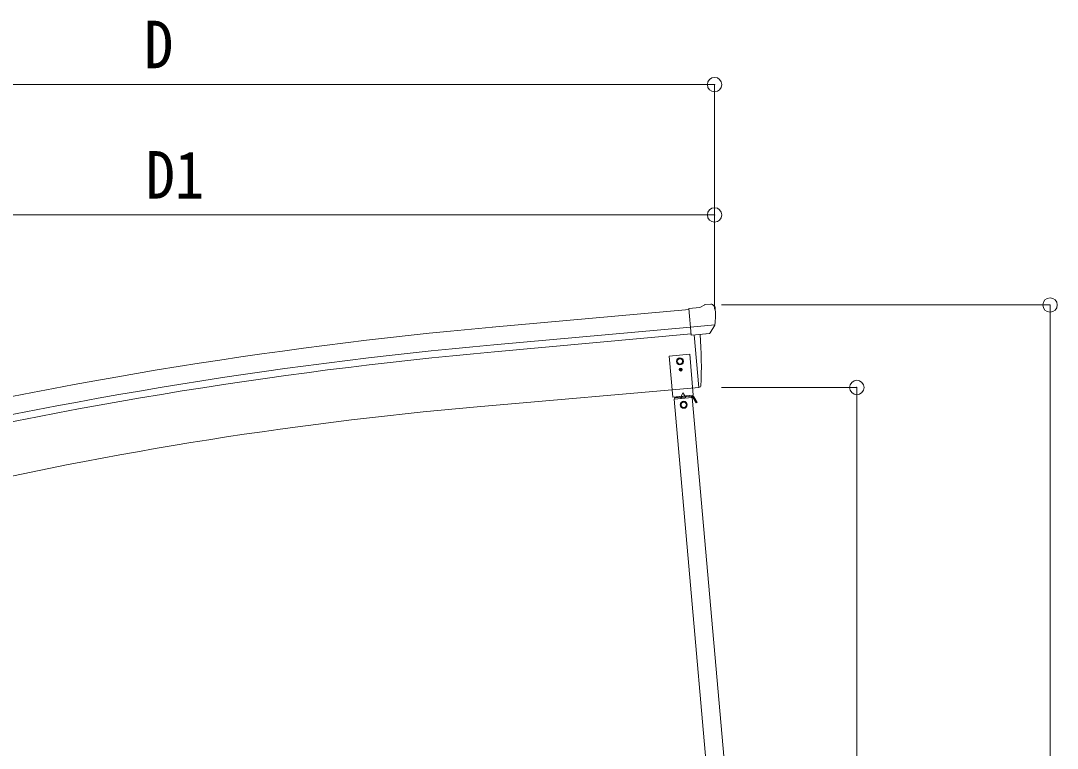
# Model space of a CAD drawing. Units: millimetres at full size, sheet at 1:35; details may follow other scales. Extents: x -9783 to 9892, y -6828 to 6752.
# Drawn here: x -6731 to -4215, y 626 to 2393 of the extents above; entities that cross this region are included whole.
import ezdxf
from ezdxf.enums import TextEntityAlignment as Align

# ---------------------------------------------------------------- set-up
doc = ezdxf.new("R2010")
doc.units = ezdxf.units.MM
doc.header["$LTSCALE"] = 35
doc.header["$PDMODE"] = 32
doc.header["$PDSIZE"] = 35
for name, color, linetype, lineweight in [('0-1_本体', 4, 'Continuous', 9), ('0-2_部品', 7, 'Continuous', 9), ('0-A_寸法', 4, 'Continuous', 9)]:
    doc.layers.add(name, color=color, linetype=linetype, lineweight=lineweight)
doc.styles.add('ＭＳ ゴシック', font='')
doc.styles.get('ＭＳ ゴシック').set_extended_font_data('MS Gothic')

msp = doc.modelspace()

# ---------------------------------------------------------------- linework, layer by layer
at = {"layer": '0-1_本体'}
for p, q in [((-5108.64, 1691.84), (-5586.15, 1648.64)), ((-5104.88, 1648.85), (-5582.26, 1605.65)), ((-5103.41, 1632.07), (-5580.74, 1588.89)), ((-5096.17, 1629.69), (-5085.01, 1502.08)), ((-5622.95, 1455.02), (-5085.01, 1502.08))]:
    msp.add_line(p, q, dxfattribs=at)
for centre, radius, start, end in [((-4590.02, -9361.37), 11054.98, 95.16866, 103.66973), ((-4590.02, -9361.37), 11011.82, 95.16974, 103.66973), ((-4590.02, -9361.37), 10994.98, 95.16974, 103.66973), ((-4799.97, -7951.76), 9442.71, 95.00001, 103.5)]:
    msp.add_arc(centre, radius, start, end, dxfattribs=at)
at = {"layer": '0-2_部品'}
for p, q in [((-5082.26, 1696.29), (-5108.82, 1693.96)), ((-5103.17, 1629.3), (-5108.82, 1693.96)), ((-5082.26, 1696.29), (-5070.54, 1703.06)), ((-5055.63, 1704.64), (-5069.3, 1703.45)), ((-5046.5, 1698.89), (-5051.98, 1703.49)), ((-5045.44, 1696.85), (-5045.32, 1695.51)), ((-5045.96, 1654), (-5104.88, 1648.85)), ((-5057.21, 1634.51), (-5046.28, 1653.45)), ((-5093.2, 1630.18), (-5103.17, 1629.3)), ((-5096.19, 1629.91), (-5085.03, 1502.31)), ((-5059.6, 1633.12), (-5067.3, 1632.44)), ((-5085.03, 1502.31), (-5082.97, 1502.56))]:
    msp.add_line(p, q, dxfattribs=at)
for points in [[(-5045.89, 1654.63), (-5046.17, 1653.65), (-5046.28, 1653.45)], [(-5093.2, 1630.18), (-5092.93, 1630.11), (-5067.56, 1632.33), (-5067.3, 1632.44)]]:
    msp.add_lwpolyline(points, dxfattribs=at)
msp.add_circle((-5130.72, 1565.57), 6.5, dxfattribs=at)
for centre, radius, start, end in [((-5069.04, 1700.46), 3, 95, 120), ((-5055.2, 1699.66), 5, 50.00648, 94.99352), ((-5246.95, 1677.87), 202.4, 353.4085, 5), ((-5978.79, 1558.12), 900, 356.63919, 4.64986), ((-5083.34, 1505.54), 3, 277, 356.63919)]:
    msp.add_arc(centre, radius, start, end, dxfattribs=at)
for centre, major_axis, ratio, start_param, end_param in [((-5041.11, 1700.89), (-15.35, 3.44), 0.101033, 5.9751426, 5.9753737), ((-5048.43, 1696.59), (2.71, -1.31), 0.997474, 0.5366567, 1.3225652), ((-5059.87, 1636.11), (1.62, -2.54), 0.997631, 5.8041905, 5.8929484), ((-5059.94, 1636.22), (-3.5, 2.17), 0.650902, 2.1145521, 2.1873627), ((-5059.81, 1636.02), (1.62, -2.54), 0.997631, 5.965759, 6.7621801)]:
    msp.add_ellipse(centre, major_axis=major_axis, ratio=ratio, start_param=start_param, end_param=end_param, dxfattribs=at)
at = {"layer": '0-A_寸法', "color": 6}
for p, q in [((-7745.75, 2237.8), (-5046.75, 2237.8)), ((-5046.75, 2237.8), (-5046.75, 1921.18)), ((-7667.75, 1921.18), (-5046.75, 1921.18)), ((-5046.75, 1921.18), (-5046.75, 1692.17)), ((-4232.4, 1702.44), (-5030.24, 1702.44)), ((-4232.4, -1110.56), (-4232.4, 1702.44)), ((-4701.42, 1502.04), (-5030.24, 1502.04)), ((-4701.42, 1502.04), (-4701.42, -1110.56))]:
    msp.add_line(p, q, dxfattribs=at)
at = {"layer": '0-A_寸法'}
for p, q in [((-5130.2, 1546.08), (-5131.02, 1546.09)), ((-5127.75, 1545.21), (-5126.93, 1545.2)), ((-5124.05, 1489.32), (-5128.18, 1480.47)), ((-5124.05, 1489.32), (-5118.44, 1481.32)), ((-5100.96, 1477.83), (-5144.79, 1473.99)), ((-5144.76, 1473.99), (-5004.88, -119.14)), ((-5100.04, 1480.92), (-5143.56, 1477.11)), ((-5143.29, 1474.12), (-5143.56, 1477.11)), ((-5128.85, 1475.39), (-5129.11, 1478.38)), ((-5128.89, 1475.89), (-5116.94, 1476.93)), ((-5116.89, 1476.43), (-5117.16, 1479.42)), ((-5102.45, 1477.7), (-5102.71, 1480.69)), ((-5102.49, 1478.2), (-5099.82, 1478.43)), ((-5100.93, 1477.84), (-4961.05, -115.29)), ((-5089.34, 1465.85), (-5097.18, 1479.43)), ((-5094.01, 1468.93), (-5091.84, 1470.18))]:
    msp.add_line(p, q, dxfattribs=at)
for points in [[(-5098.4, 1483.07), (-5107.12, 1582.69), (-5156.93, 1578.33), (-5148.21, 1478.71)], [(-5130.72, 1573.07), (-5137.22, 1569.32), (-5137.22, 1561.82), (-5130.72, 1558.06), (-5124.22, 1561.82), (-5124.22, 1569.32)], [(-5108.19, 1480.21), (-5138.08, 1477.59), (-5138.25, 1479.58), (-5108.36, 1482.2)], [(-5121.48, 1467.48), (-5127.98, 1463.72), (-5127.98, 1456.22), (-5121.48, 1452.47), (-5114.98, 1456.22), (-5114.98, 1463.72)]]:
    msp.add_lwpolyline(points, close=True, dxfattribs=at)
for points in [[(-5131.02, 1546.09), (-5131.03, 1545.27), (-5130.21, 1545.26)], [(-5129.4, 1544.42), (-5129.42, 1543.6), (-5128.6, 1543.59), (-5128.58, 1544.41)], [(-5128.54, 1546.87), (-5128.53, 1547.69), (-5129.35, 1547.7), (-5129.36, 1546.88)], [(-5126.93, 1545.2), (-5126.92, 1546.02), (-5127.74, 1546.03)], [(-5089.34, 1465.85), (-5091.51, 1464.6), (-5099.35, 1478.18)]]:
    msp.add_lwpolyline(points, dxfattribs=at)
for centre, radius in [((-5130.72, 1565.57), 8.5), ((-5130.72, 1565.57), 7.7), ((-5128.97, 1545.64), 3.75), ((-5121.48, 1459.97), 8.5), ((-5121.48, 1459.97), 7.7), ((-5121.48, 1459.97), 6.5)]:
    msp.add_circle(centre, radius, dxfattribs=at)
for centre, radius, start, end in [((-5130.22, 1544.44), 0.82, 359, 89), ((-5130.18, 1546.9), 0.82, 269, 359), ((-5127.76, 1544.39), 0.82, 89, 179), ((-5127.72, 1546.85), 0.82, 179, 269), ((-5099.78, 1477.93), 3, 30, 95), ((-5099.78, 1477.93), 0.5, 30, 95)]:
    msp.add_arc(centre, radius, start, end, dxfattribs=at)
at = {"layer": '0-A_寸法', "color": 6}
for p in [(-5046.75, 2237.8), (-5046.75, 1921.18), (-4232.4, 1702.44), (-4701.42, 1502.04)]:
    msp.add_point(p, dxfattribs=at)

# ---------------------------------------------------------------- texts
at = {"layer": '0-A_寸法', "color": 7, "style": 'ＭＳ ゴシック', "width": 0.9}
for s, p in [('D', (-6431.25, 2242.8)), ('D1', (-6427.25, 1926.18))]:
    msp.add_text(s, height=115.5, dxfattribs=at).set_placement(p, align=Align.BOTTOM_LEFT)

doc.saveas('drawing.dxf')
